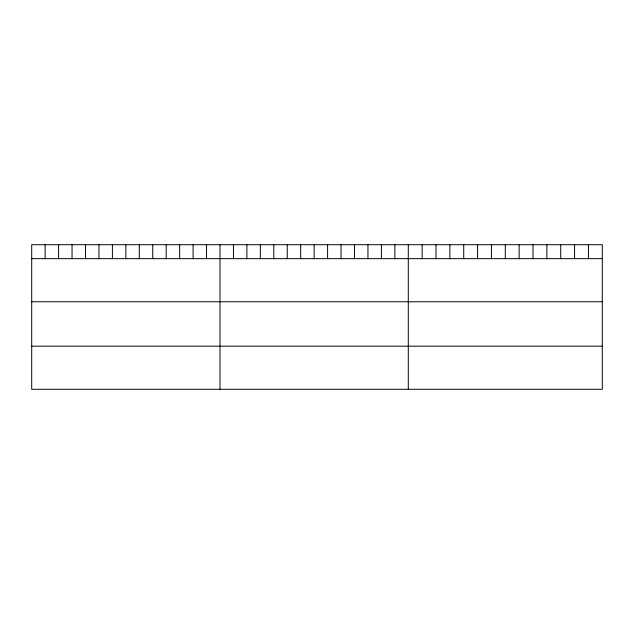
<?xml version="1.0" encoding="UTF-8"?>
<svg xmlns="http://www.w3.org/2000/svg" width="634" height="634" viewBox="0 0 634 634"><rect width="100%" height="100%" fill="white"/><g stroke="black" fill="none" stroke-linecap="round" stroke-linejoin="round"><path stroke-width="0.95" d="M602.3 258.656L602.3 389.292L31.7 389.292L31.7 244.708L602.3 244.708L602.3 258.656L31.7 258.656M31.7 301.768L602.3 301.768M31.7 346.18L602.3 346.18M588.439 244.708L588.439 258.656M574.586 244.708L574.586 258.656M560.725 244.708L560.725 258.656M546.873 244.708L546.873 258.656M533.012 244.708L533.012 258.656M519.159 244.708L519.159 258.656M505.298 244.708L505.298 258.656M491.437 244.708L491.437 258.656M477.584 244.708L477.584 258.656M463.723 244.708L463.723 258.656M449.871 244.708L449.871 258.656M436.01 244.708L436.01 258.656M422.157 244.708L422.157 258.656M408.296 244.708L408.296 389.292M394.847 244.708L394.847 258.656M381.399 244.708L381.399 258.656M367.95 244.708L367.95 258.656M354.493 244.708L354.493 258.656M341.044 244.708L341.044 258.656M327.596 244.708L327.596 258.656M314.147 244.708L314.147 258.656M300.698 244.708L300.698 258.656M287.25 244.708L287.25 258.656M273.801 244.708L273.801 258.656M260.344 244.708L260.344 258.656M246.895 244.708L246.895 258.656M233.447 244.708L233.447 258.656M219.998 244.708L219.998 389.292M206.549 244.708L206.549 258.656M193.101 244.708L193.101 258.656M179.652 244.708L179.652 258.656M166.195 244.708L166.195 258.656M152.746 244.708L152.746 258.656M139.298 244.708L139.298 258.656M125.849 244.708L125.849 258.656M112.4 244.708L112.4 258.656M98.952 244.708L98.952 258.656M85.503 244.708L85.503 258.656M72.046 244.708L72.046 258.656M58.597 244.708L58.597 258.656M45.149 244.708L45.149 258.656"/></g></svg>
